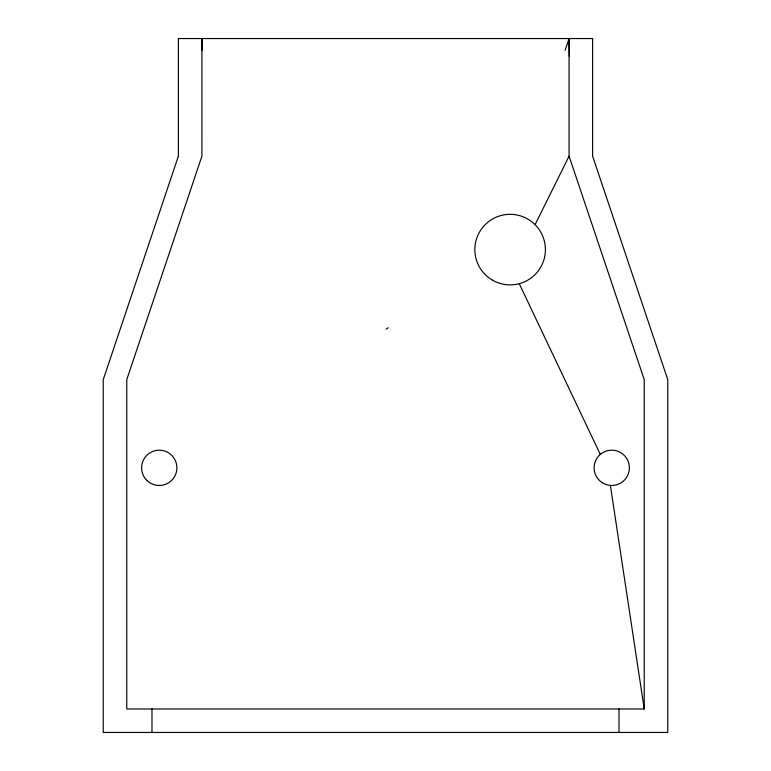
<?xml version="1.0" encoding="UTF-8"?>
<svg xmlns="http://www.w3.org/2000/svg" width="771" height="771" viewBox="0 0 771 771"><rect width="100%" height="100%" fill="white"/><g stroke="black" fill="none" stroke-linecap="round" stroke-linejoin="round"><path stroke-width="1.16" d="M565.162 50.182L569.065 38.55L569.085 156.156L644.238 379.621L644.238 708.983L126.762 708.983L126.762 379.621L201.915 156.156L201.935 38.55L201.935 50.308M535.074 224.66L569.085 156.156M386.165 329.15L388.247 327.762M519.259 283.689L600.301 454.408M610.372 485.412L644.238 708.983M569.364 56.322L569.065 38.55M619.017 708.983L619.017 732.45M151.983 708.983L151.983 732.45M178.39 156.156L103.237 379.621L103.237 732.45L667.763 732.45L667.763 379.621L592.61 156.156L592.61 38.55L178.39 38.55L178.39 156.156M601.756 482.367A17.646 17.646 0 0 0 629.338 469.211A17.646 17.646 0 0 0 604.156 451.902A17.646 17.646 0 0 0 601.756 482.367M146.769 480.304A17.646 17.646 0 0 0 176.289 472.392A17.646 17.646 0 0 0 154.682 450.784A17.646 17.646 0 0 0 146.769 480.304M492.486 280.162A35.283 35.283 0 0 0 545.405 249.611A35.283 35.283 0 0 0 492.486 219.051A35.283 35.283 0 0 0 492.486 280.162"/></g></svg>
